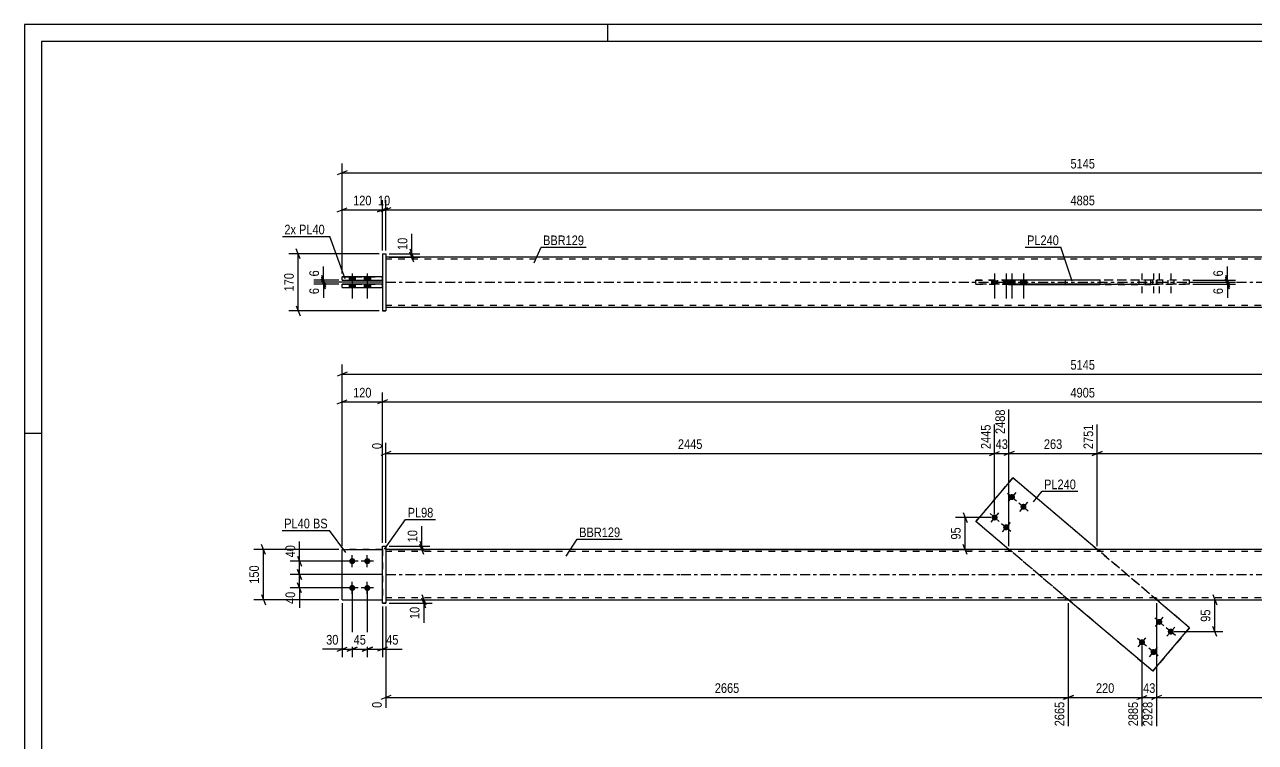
# Model space of a CAD drawing. Header units: millimetres. Extents: x 0 to 594, y 0 to 420.
# Drawn here: x 0 to 367.2, y 205.9 to 420 of the extents above; entities that cross this region are included whole.
import ezdxf

# ---------------------------------------------------------------- set-up
doc = ezdxf.new("R2010")
doc.units = ezdxf.units.MM
doc.linetypes.add('DXK_LINE_DOT2', pattern=[3.9198, 1.9599, -1.9599])
doc.linetypes.add('DXK_LINE_DOT3', pattern=[5.9187, 2.979, -0.9799, 0.9799, -0.9799])
doc.styles.add('Arial Narrow', font='ARIALN.TTF', dxfattribs={"height": 0.2})

# ---------------------------------------------------------------- blocks, each defined once
blk = doc.blocks.new('Unknown-580610699-1130')
at = {"color": 5, "linetype": 'Continuous'}
for p, q in [((594, 420), (0, 420)), ((0, 420), (0, 0)), ((174, 415), (174, 420)), ((589, 415), (5, 415)), ((5, 415), (5, 5)), ((5, 298), (0, 298))]:
    blk.add_line(p, q, dxfattribs=at)
blk = doc.blocks.new('Part-580610699-1679 - 1673')
at = {"color": 7, "linetype": 'DXK_LINE_DOT2'}
for p, q in [((94.76, 248.45), (94.76, 263.45)), ((94.76, 263.45), (106.76, 263.45)), ((106.76, 263.45), (94.76, 263.45)), ((106.76, 263.45), (106.76, 248.45)), ((94.76, 248.45), (94.76, 248.45)), ((94.76, 248.45), (106.76, 248.45)), ((94.76, 248.45), (106.76, 248.45)), ((106.76, 248.45), (106.76, 248.45))]:
    blk.add_line(p, q, dxfattribs=at)
blk = doc.blocks.new('Part-580610699-1700 - 1673')
at = {"color": 2, "linetype": 'Continuous'}
for p, q in [((195.76, 263.45), (107.76, 263.45)), ((435.59, 263.45), (195.86, 263.45)), ((107.76, 248.45), (195.76, 248.45)), ((195.86, 248.45), (435.59, 248.45))]:
    blk.add_line(p, q, dxfattribs=at)
at = {"color": 7, "linetype": 'DXK_LINE_DOT2'}
for p, q in [((107.76, 263.45), (107.76, 248.45)), ((195.76, 262.85), (107.76, 262.85)), ((435.59, 262.85), (195.86, 262.85)), ((293.62, 263.45), (293.62, 262.85)), ((320.83, 263.45), (320.83, 262.85)), ((195.76, 249.05), (107.76, 249.05)), ((435.59, 249.05), (195.86, 249.05)), ((310.62, 248.45), (310.62, 249.05)), ((337.83, 248.45), (337.83, 249.05))]:
    blk.add_line(p, q, dxfattribs=at)
at = {"color": 7, "linetype": 'DXK_LINE_DOT3'}
for p, q in [((107.76, 255.95), (195.76, 255.95)), ((195.86, 255.95), (435.59, 255.95))]:
    blk.add_line(p, q, dxfattribs=at)
blk = doc.blocks.new('Part-580610699-1684 - 1673')
at = {"color": 2, "linetype": 'Continuous'}
for p, q in [((94.76, 248.45), (94.76, 263.45)), ((94.76, 263.45), (106.76, 263.45)), ((94.76, 248.45), (94.76, 248.45)), ((94.76, 248.45), (106.76, 248.45))]:
    blk.add_line(p, q, dxfattribs=at)
at = {"color": 7, "linetype": 'DXK_LINE_DOT2'}
for p, q in [((106.76, 263.45), (94.76, 263.45)), ((106.76, 263.45), (106.76, 248.45)), ((94.76, 248.45), (94.76, 248.45)), ((94.76, 248.45), (106.76, 248.45)), ((106.76, 248.45), (106.76, 248.45))]:
    blk.add_line(p, q, dxfattribs=at)
blk = doc.blocks.new('Bolt-580610699-1706 - 1673')
at = {"linetype": 'Continuous'}
for points in [[(295.19, 279.76), (295.32, 279.62), (295.42, 279.46), (295.48, 279.28), (295.51, 279.1), (295.5, 278.91), (295.44, 278.73), (295.35, 278.56), (295.23, 278.42), (295.08, 278.31), (294.91, 278.22), (294.73, 278.18), (294.54, 278.17), (294.36, 278.21), (294.18, 278.28), (294.03, 278.38), (293.9, 278.52), (293.8, 278.68), (293.74, 278.86), (293.71, 279.04), (293.72, 279.23), (293.78, 279.41), (293.87, 279.58), (293.99, 279.72), (294.14, 279.84), (294.31, 279.92), (294.49, 279.96), (294.68, 279.97), (294.86, 279.93), (295.04, 279.86)], [(298.63, 276.85), (298.76, 276.71), (298.85, 276.55), (298.92, 276.38), (298.94, 276.19), (298.93, 276), (298.88, 275.82), (298.79, 275.66), (298.67, 275.51), (298.52, 275.4), (298.35, 275.32), (298.16, 275.27), (297.98, 275.27), (297.79, 275.3), (297.62, 275.37), (297.46, 275.48), (297.33, 275.61), (297.23, 275.77), (297.17, 275.95), (297.14, 276.14), (297.16, 276.32), (297.21, 276.5), (297.3, 276.67), (297.42, 276.81), (297.57, 276.93), (297.74, 277.01), (297.92, 277.05), (298.11, 277.06), (298.3, 277.03), (298.47, 276.96)], [(290.02, 273.65), (290.15, 273.52), (290.25, 273.36), (290.31, 273.18), (290.34, 272.99), (290.33, 272.81), (290.27, 272.62), (290.18, 272.46), (290.06, 272.32), (289.91, 272.2), (289.74, 272.12), (289.56, 272.07), (289.37, 272.07), (289.19, 272.1), (289.01, 272.17), (288.86, 272.28), (288.73, 272.41), (288.63, 272.57), (288.57, 272.75), (288.54, 272.94), (288.55, 273.13), (288.61, 273.31), (288.7, 273.47), (288.82, 273.62), (288.97, 273.73), (289.14, 273.81), (289.32, 273.86), (289.51, 273.86), (289.69, 273.83), (289.87, 273.76)], [(293.46, 270.74), (293.59, 270.61), (293.68, 270.45), (293.75, 270.27), (293.77, 270.09), (293.76, 269.9), (293.71, 269.72), (293.62, 269.55), (293.5, 269.41), (293.35, 269.29), (293.18, 269.21), (292.99, 269.17), (292.81, 269.16), (292.62, 269.19), (292.45, 269.26), (292.29, 269.37), (292.16, 269.51), (292.06, 269.67), (292, 269.84), (291.97, 270.03), (291.99, 270.22), (292.04, 270.4), (292.13, 270.56), (292.25, 270.71), (292.4, 270.82), (292.57, 270.9), (292.75, 270.95), (292.94, 270.96), (293.13, 270.92), (293.3, 270.85)]]:
    blk.add_hatch(color=1, dxfattribs=at).paths.add_polyline_path(points)
at = {"color": 1, "linetype": 'Continuous'}
for p, q in [((293.24, 280.23), (295.98, 277.91)), ((295.77, 280.44), (293.45, 277.7)), ((296.67, 277.33), (299.42, 275)), ((299.21, 277.54), (296.88, 274.79)), ((288.07, 274.13), (290.81, 271.8)), ((290.6, 274.34), (288.28, 271.59)), ((291.5, 271.22), (294.25, 268.89)), ((294.04, 271.43), (291.71, 268.68))]:
    blk.add_line(p, q, dxfattribs=at)
blk = doc.blocks.new('Bolt-580610699-1707 - 1673')
at = {"linetype": 'Continuous'}
for points in [[(337.99, 241.15), (337.86, 241.29), (337.77, 241.45), (337.7, 241.62), (337.68, 241.81), (337.69, 242), (337.74, 242.18), (337.83, 242.34), (337.95, 242.49), (338.1, 242.6), (338.27, 242.68), (338.45, 242.73), (338.64, 242.74), (338.83, 242.7), (339, 242.63), (339.16, 242.52), (339.29, 242.39), (339.39, 242.23), (339.45, 242.05), (339.48, 241.87), (339.46, 241.68), (339.41, 241.5), (339.32, 241.33), (339.2, 241.19), (339.05, 241.07), (338.88, 240.99), (338.7, 240.95), (338.51, 240.94), (338.32, 240.97), (338.15, 241.05)], [(341.43, 238.24), (341.3, 238.38), (341.2, 238.54), (341.14, 238.72), (341.11, 238.9), (341.12, 239.09), (341.18, 239.27), (341.27, 239.44), (341.39, 239.58), (341.54, 239.7), (341.71, 239.78), (341.89, 239.82), (342.08, 239.83), (342.26, 239.79), (342.44, 239.72), (342.59, 239.62), (342.72, 239.48), (342.82, 239.32), (342.88, 239.14), (342.91, 238.96), (342.9, 238.77), (342.84, 238.59), (342.75, 238.42), (342.63, 238.28), (342.48, 238.16), (342.31, 238.08), (342.13, 238.04), (341.94, 238.03), (341.76, 238.07), (341.58, 238.14)], [(332.82, 235.05), (332.69, 235.18), (332.6, 235.34), (332.53, 235.52), (332.51, 235.71), (332.52, 235.89), (332.57, 236.07), (332.66, 236.24), (332.78, 236.38), (332.93, 236.5), (333.1, 236.58), (333.28, 236.62), (333.47, 236.63), (333.66, 236.6), (333.83, 236.53), (333.99, 236.42), (334.12, 236.28), (334.22, 236.12), (334.28, 235.95), (334.31, 235.76), (334.29, 235.57), (334.24, 235.39), (334.15, 235.23), (334.03, 235.08), (333.88, 234.97), (333.71, 234.89), (333.53, 234.84), (333.34, 234.84), (333.15, 234.87), (332.98, 234.94)], [(336.26, 232.14), (336.13, 232.27), (336.03, 232.43), (335.97, 232.61), (335.94, 232.8), (335.95, 232.99), (336.01, 233.17), (336.1, 233.33), (336.22, 233.47), (336.37, 233.59), (336.54, 233.67), (336.72, 233.72), (336.91, 233.72), (337.09, 233.69), (337.27, 233.62), (337.42, 233.51), (337.55, 233.38), (337.65, 233.22), (337.71, 233.04), (337.74, 232.85), (337.73, 232.66), (337.67, 232.48), (337.58, 232.32), (337.46, 232.17), (337.31, 232.06), (337.14, 231.98), (336.96, 231.93), (336.77, 231.93), (336.59, 231.96), (336.41, 232.03)]]:
    blk.add_hatch(color=1, dxfattribs=at).paths.add_polyline_path(points)
at = {"color": 1, "linetype": 'Continuous'}
for p, q in [((339.95, 240.67), (337.2, 243)), ((337.41, 240.46), (339.74, 243.21)), ((343.38, 237.77), (340.64, 240.09)), ((340.85, 237.56), (343.17, 240.3)), ((334.78, 234.57), (332.03, 236.9)), ((332.24, 234.36), (334.57, 237.11)), ((338.21, 231.66), (335.47, 233.99)), ((335.68, 231.45), (338, 234.2))]:
    blk.add_line(p, q, dxfattribs=at)
blk = doc.blocks.new('Bolt-580610699-1709 - 1673')
at = {"linetype": 'Continuous'}
for points in [[(97.76, 259.05), (97.57, 259.07), (97.39, 259.13), (97.23, 259.22), (97.09, 259.35), (96.98, 259.5), (96.9, 259.67), (96.87, 259.85), (96.87, 260.04), (96.9, 260.23), (96.98, 260.4), (97.09, 260.55), (97.23, 260.68), (97.39, 260.77), (97.57, 260.83), (97.76, 260.85), (97.95, 260.83), (98.13, 260.77), (98.29, 260.68), (98.43, 260.55), (98.54, 260.4), (98.62, 260.23), (98.66, 260.04), (98.66, 259.85), (98.62, 259.67), (98.54, 259.5), (98.43, 259.35), (98.29, 259.22), (98.13, 259.13), (97.95, 259.07)], [(102.26, 259.05), (102.07, 259.07), (101.89, 259.13), (101.73, 259.22), (101.59, 259.35), (101.48, 259.5), (101.4, 259.67), (101.37, 259.85), (101.37, 260.04), (101.4, 260.23), (101.48, 260.4), (101.59, 260.55), (101.73, 260.68), (101.89, 260.77), (102.07, 260.83), (102.26, 260.85), (102.45, 260.83), (102.63, 260.77), (102.79, 260.68), (102.93, 260.55), (103.04, 260.4), (103.12, 260.23), (103.16, 260.04), (103.16, 259.85), (103.12, 259.67), (103.04, 259.5), (102.93, 259.35), (102.79, 259.22), (102.63, 259.13), (102.45, 259.07)], [(97.76, 251.05), (97.57, 251.07), (97.39, 251.13), (97.23, 251.22), (97.09, 251.35), (96.98, 251.5), (96.9, 251.67), (96.87, 251.85), (96.87, 252.04), (96.9, 252.23), (96.98, 252.4), (97.09, 252.55), (97.23, 252.68), (97.39, 252.77), (97.57, 252.83), (97.76, 252.85), (97.95, 252.83), (98.13, 252.77), (98.29, 252.68), (98.43, 252.55), (98.54, 252.4), (98.62, 252.23), (98.66, 252.04), (98.66, 251.85), (98.62, 251.67), (98.54, 251.5), (98.43, 251.35), (98.29, 251.22), (98.13, 251.13), (97.95, 251.07)], [(102.26, 251.05), (102.07, 251.07), (101.89, 251.13), (101.73, 251.22), (101.59, 251.35), (101.48, 251.5), (101.4, 251.67), (101.37, 251.85), (101.37, 252.04), (101.4, 252.23), (101.48, 252.4), (101.59, 252.55), (101.73, 252.68), (101.89, 252.77), (102.07, 252.83), (102.26, 252.85), (102.45, 252.83), (102.63, 252.77), (102.79, 252.68), (102.93, 252.55), (103.04, 252.4), (103.12, 252.23), (103.16, 252.04), (103.16, 251.85), (103.12, 251.67), (103.04, 251.5), (102.93, 251.35), (102.79, 251.22), (102.63, 251.13), (102.45, 251.07)]]:
    blk.add_hatch(color=1, dxfattribs=at).paths.add_polyline_path(points)
at = {"color": 1, "linetype": 'Continuous'}
for p, q in [((97.76, 258.15), (97.76, 261.75)), ((102.26, 258.15), (102.26, 261.75)), ((99.56, 259.95), (95.96, 259.95)), ((104.06, 259.95), (100.46, 259.95)), ((97.76, 250.15), (97.76, 253.75)), ((102.26, 250.15), (102.26, 253.75)), ((99.56, 251.95), (95.96, 251.95)), ((104.06, 251.95), (100.46, 251.95))]:
    blk.add_line(p, q, dxfattribs=at)
blk = doc.blocks.new('Part-580610699-1715 - 1673')
at = {"color": 2, "linetype": 'Continuous'}
for p, q in [((294.85, 284.77), (283.86, 271.79)), ((294.85, 284.77), (294.85, 284.77)), ((320.02, 263.45), (294.85, 284.77)), ((293.72, 263.45), (283.86, 271.79)), ((283.86, 271.79), (283.86, 271.79)), ((336.6, 227.13), (311.43, 248.45)), ((347.59, 240.1), (337.73, 248.45)), ((336.6, 227.13), (347.59, 240.1)), ((347.59, 240.1), (347.59, 240.1)), ((336.6, 227.13), (336.6, 227.13))]:
    blk.add_line(p, q, dxfattribs=at)
at = {"color": 7, "linetype": 'DXK_LINE_DOT2'}
for p, q in [((283.86, 271.79), (294.85, 284.77)), ((347.59, 240.1), (294.85, 284.77)), ((336.6, 227.13), (283.86, 271.79)), ((311.43, 248.45), (293.72, 263.45)), ((337.73, 248.45), (320.02, 263.45)), ((347.59, 240.1), (336.6, 227.13))]:
    blk.add_line(p, q, dxfattribs=at)
blk = doc.blocks.new('Part-580610699-1720 - 1673')
at = {"color": 2, "linetype": 'Continuous'}
for p, q in [((106.76, 264.45), (107.76, 264.45)), ((106.76, 247.45), (106.76, 264.45)), ((107.76, 264.45), (107.76, 264.45)), ((107.76, 264.45), (107.76, 247.45)), ((106.76, 247.45), (107.76, 247.45))]:
    blk.add_line(p, q, dxfattribs=at)
at = {"color": 7, "linetype": 'DXK_LINE_DOT2'}
for p, q in [((106.76, 264.45), (107.76, 264.45)), ((107.76, 247.45), (106.76, 247.45)), ((106.76, 247.45), (106.76, 247.45)), ((107.76, 247.45), (107.76, 247.45))]:
    blk.add_line(p, q, dxfattribs=at)
blk = doc.blocks.new('Part-580610699-1418 - 1367')
at = {"color": 2, "linetype": 'Continuous'}
for p, q in [((94.76, 341.55), (94.76, 342.55)), ((106.76, 342.55), (94.76, 342.55)), ((94.76, 341.55), (94.76, 341.55)), ((94.76, 341.55), (106.76, 341.55))]:
    blk.add_line(p, q, dxfattribs=at)
at = {"color": 7, "linetype": 'DXK_LINE_DOT2'}
for p, q in [((94.76, 342.55), (106.76, 342.55)), ((94.76, 341.55), (106.76, 341.55)), ((106.76, 341.55), (106.76, 342.55))]:
    blk.add_line(p, q, dxfattribs=at)
blk = doc.blocks.new('Bolt-580610699-1370 - 1367')
at = {"linetype": 'Continuous'}
for points in [[(96.86, 343.75), (98.66, 343.75), (98.66, 344.75), (96.86, 344.75)], [(96.86, 343.75), (98.66, 343.75), (98.66, 344.75), (96.86, 344.75)], [(96.86, 341.55), (98.66, 341.55), (98.66, 342.55), (96.86, 342.55)], [(96.86, 341.55), (98.66, 341.55), (98.66, 342.55), (96.86, 342.55)], [(101.36, 343.75), (103.16, 343.75), (103.16, 344.75), (101.36, 344.75)], [(101.36, 343.75), (103.16, 343.75), (103.16, 344.75), (101.36, 344.75)], [(101.36, 341.55), (103.16, 341.55), (103.16, 342.55), (101.36, 342.55)], [(101.36, 341.55), (103.16, 341.55), (103.16, 342.55), (101.36, 342.55)]]:
    blk.add_hatch(color=1, dxfattribs=at).paths.add_polyline_path(points)
at = {"color": 1, "linetype": 'Continuous'}
for p, q in [((97.76, 345.75), (97.76, 338.25)), ((97.76, 345.75), (97.76, 338.25)), ((102.26, 345.75), (102.26, 338.25)), ((102.26, 345.75), (102.26, 338.25)), ((96.86, 344.75), (96.86, 343.75)), ((96.86, 344.75), (96.86, 343.75)), ((96.86, 342.55), (96.86, 341.55)), ((96.86, 342.55), (96.86, 341.55)), ((98.66, 344.75), (98.66, 343.75)), ((98.66, 344.75), (98.66, 343.75)), ((98.66, 342.55), (98.66, 341.55)), ((98.66, 342.55), (98.66, 341.55)), ((101.36, 344.75), (101.36, 343.75)), ((101.36, 344.75), (101.36, 343.75)), ((101.36, 342.55), (101.36, 341.55)), ((101.36, 342.55), (101.36, 341.55)), ((103.16, 344.75), (103.16, 343.75)), ((103.16, 344.75), (103.16, 343.75)), ((103.16, 342.55), (103.16, 341.55)), ((103.16, 342.55), (103.16, 341.55))]:
    blk.add_line(p, q, dxfattribs=at)
blk = doc.blocks.new('Bolt-580610699-1435 - 1367')
at = {"color": 1, "linetype": 'DXK_LINE_DOT2'}
for p, q in [((333.41, 345.75), (333.41, 338.25)), ((336.84, 345.75), (336.84, 338.25)), ((338.58, 345.75), (338.58, 338.25)), ((342.01, 345.75), (342.01, 338.25)), ((332.51, 343.75), (332.51, 342.55)), ((334.31, 343.75), (334.31, 342.55)), ((335.94, 343.75), (335.94, 342.55)), ((337.68, 343.75), (337.68, 342.55)), ((337.74, 343.75), (337.74, 342.55)), ((339.48, 343.75), (339.48, 342.55)), ((341.11, 343.75), (341.11, 342.55)), ((342.91, 343.75), (342.91, 342.55))]:
    blk.add_line(p, q, dxfattribs=at)
blk = doc.blocks.new('Part-580610699-1456 - 1367')
at = {"color": 2, "linetype": 'Continuous'}
for p, q in [((195.76, 350.65), (107.76, 350.65)), ((435.59, 350.65), (195.86, 350.65)), ((293.62, 343.76), (293.62, 343.85)), ((293.62, 343.85), (293.62, 343.85)), ((293.62, 343.85), (320.83, 343.85)), ((293.62, 342.56), (293.62, 342.45)), ((293.62, 342.45), (320.83, 342.45)), ((310.62, 343.85), (310.62, 343.75)), ((310.62, 342.45), (310.62, 342.55)), ((320.83, 343.85), (320.83, 342.45)), ((195.76, 335.65), (107.76, 335.65)), ((435.59, 335.65), (195.86, 335.65))]:
    blk.add_line(p, q, dxfattribs=at)
at = {"color": 7, "linetype": 'DXK_LINE_DOT2'}
for p, q in [((107.76, 350.65), (107.76, 335.65)), ((195.76, 350.05), (107.76, 350.05)), ((435.59, 350.05), (195.86, 350.05)), ((293.62, 342.56), (293.62, 343.85)), ((293.62, 343.85), (320.83, 343.85)), ((293.62, 342.45), (320.83, 342.45)), ((310.62, 343.85), (337.83, 343.85)), ((310.62, 343.85), (310.62, 343.85)), ((310.62, 343.85), (337.83, 343.85)), ((310.62, 343.75), (310.62, 343.85)), ((310.62, 342.55), (310.62, 343.75)), ((310.62, 342.45), (310.62, 342.45)), ((310.62, 342.45), (310.62, 342.45)), ((337.83, 342.45), (310.62, 342.45)), ((310.62, 342.45), (337.83, 342.45)), ((337.83, 343.85), (337.83, 342.45)), ((195.76, 336.25), (107.76, 336.25)), ((435.59, 336.25), (195.86, 336.25))]:
    blk.add_line(p, q, dxfattribs=at)
at = {"color": 7, "linetype": 'DXK_LINE_DOT3'}
for p, q in [((107.76, 343.15), (195.76, 343.15)), ((195.86, 343.15), (435.59, 343.15))]:
    blk.add_line(p, q, dxfattribs=at)
blk = doc.blocks.new('Part-580610699-1413 - 1367')
at = {"color": 2, "linetype": 'Continuous'}
for p, q in [((94.76, 343.75), (94.76, 344.75)), ((106.76, 344.75), (94.76, 344.75)), ((94.76, 343.75), (94.76, 343.75)), ((94.76, 343.75), (106.76, 343.75))]:
    blk.add_line(p, q, dxfattribs=at)
at = {"color": 7, "linetype": 'DXK_LINE_DOT2'}
for p, q in [((94.76, 344.75), (106.76, 344.75)), ((94.76, 343.75), (106.76, 343.75)), ((106.76, 343.75), (106.76, 344.75))]:
    blk.add_line(p, q, dxfattribs=at)
blk = doc.blocks.new('Part-580610699-1397 - 1367')
at = {"color": 7, "linetype": 'DXK_LINE_DOT2'}
for p, q in [((283.86, 343.75), (294.85, 343.76)), ((336.6, 343.75), (283.86, 343.75)), ((294.85, 342.56), (283.86, 342.55)), ((283.86, 342.55), (336.6, 342.55)), ((347.59, 343.75), (320.83, 343.75)), ((347.59, 342.55), (320.83, 342.55)), ((336.6, 342.55), (336.6, 343.75)), ((347.59, 343.75), (336.6, 343.75)), ((336.6, 342.55), (347.59, 342.55)), ((347.59, 342.55), (347.59, 343.75))]:
    blk.add_line(p, q, dxfattribs=at)
at = {"color": 2, "linetype": 'Continuous'}
for p, q in [((283.86, 342.55), (283.86, 343.75)), ((294.85, 342.56), (294.85, 343.76)), ((320.83, 343.75), (294.85, 343.76)), ((320.83, 342.55), (294.85, 342.56))]:
    blk.add_line(p, q, dxfattribs=at)
blk = doc.blocks.new('Part-580610699-1398 - 1367')
at = {"color": 2, "linetype": 'Continuous'}
for p, q in [((106.76, 351.65), (107.76, 351.65)), ((106.76, 351.65), (106.76, 334.65)), ((107.76, 351.65), (107.76, 351.65)), ((107.76, 351.65), (107.76, 334.65)), ((107.76, 334.65), (106.76, 334.65)), ((106.76, 334.65), (106.76, 334.65))]:
    blk.add_line(p, q, dxfattribs=at)
at = {"color": 7, "linetype": 'DXK_LINE_DOT2'}
for p, q in [((106.76, 351.65), (107.76, 351.65)), ((106.76, 334.65), (107.76, 334.65)), ((106.76, 334.65), (106.76, 334.65))]:
    blk.add_line(p, q, dxfattribs=at)
blk = doc.blocks.new('Bolt-580610699-1436 - 1367')
at = {"linetype": 'Continuous'}
for points in [[(290.34, 343.75), (288.54, 343.75), (288.54, 342.55), (290.34, 342.55)], [(293.77, 343.75), (291.97, 343.75), (291.97, 342.55), (293.77, 342.55)], [(295.51, 343.75), (293.71, 343.75), (293.71, 342.55), (295.51, 342.55)], [(298.94, 343.75), (297.14, 343.75), (297.14, 342.55), (298.94, 342.55)]]:
    blk.add_hatch(color=1, dxfattribs=at).paths.add_polyline_path(points)
at = {"color": 1, "linetype": 'Continuous'}
for p, q in [((289.44, 345.75), (289.44, 338.25)), ((292.87, 345.75), (292.87, 338.25)), ((294.61, 345.75), (294.61, 338.25)), ((298.04, 345.75), (298.04, 338.25)), ((288.54, 343.75), (288.54, 342.55)), ((290.34, 343.75), (290.34, 342.55)), ((291.97, 343.75), (291.97, 342.55)), ((293.71, 343.75), (293.71, 342.55)), ((293.77, 343.75), (293.77, 342.55)), ((295.51, 343.75), (295.51, 342.55)), ((297.14, 343.75), (297.14, 342.55)), ((298.94, 343.75), (298.94, 342.55))]:
    blk.add_line(p, q, dxfattribs=at)
blk = doc.blocks.new('StraightDimension-580610699-1850 - 1673')
at = {"color": 7, "linetype": 'Continuous'}
for p, q in [((337.73, 247.45), (337.73, 210.69)), ((333.41, 234.73), (333.41, 210.69)), ((331.91, 218.7), (334.91, 219.9)), ((333.41, 219.3), (337.73, 219.3)), ((339.23, 219.9), (336.23, 218.7))]:
    blk.add_line(p, q, dxfattribs=at)
at = {"color": 0}
blk.add_wipeout([(338, 220.05), (338, 224.25), (333.14, 224.25), (333.14, 220.05)], dxfattribs=at)
at = {"color": 3, "style": 'Arial Narrow'}
blk.add_text('43', height=2.863, dxfattribs=at).set_placement((333.74, 220.65))
at = {"color": 0, "linetype": 'Continuous'}
blk.add_wipeout([(337.13, 218.6), (332.93, 218.6), (332.93, 210.08), (337.13, 210.08)], dxfattribs=at)
at = {"color": 3, "linetype": 'Continuous', "style": 'Arial Narrow'}
blk.add_text('2928', height=2.863, rotation=90.0002, dxfattribs=at).set_placement((336.53, 210.69))
blk = doc.blocks.new('StraightDimension-580610699-1792 - 1673')
at = {"color": 7, "linetype": 'Continuous'}
for p, q in [((293.72, 264.45), (293.72, 305.2)), ((289.44, 273.97), (289.44, 300.7)), ((287.94, 291.48), (290.94, 292.68)), ((289.44, 292.08), (293.72, 292.08)), ((295.22, 292.68), (292.22, 291.48))]:
    blk.add_line(p, q, dxfattribs=at)
at = {"color": 0}
blk.add_wipeout([(294.01, 292.83), (294.01, 297.03), (289.15, 297.03), (289.15, 292.83)], dxfattribs=at)
at = {"color": 0, "linetype": 'Continuous'}
blk.add_wipeout([(293.12, 305.8), (288.92, 305.8), (288.92, 297.28), (293.12, 297.28)], dxfattribs=at)
at = {"color": 3, "linetype": 'Continuous', "style": 'Arial Narrow'}
blk.add_text('2488', height=2.863, rotation=90.0002, dxfattribs=at).set_placement((292.52, 297.88))
at = {"color": 3, "style": 'Arial Narrow'}
blk.add_text('43', height=2.863, dxfattribs=at).set_placement((289.75, 293.43))
blk = doc.blocks.new('StraightDimension-580610699-1891 - 1673')
at = {"color": 7, "linetype": 'Continuous'}
for p, q in [((118.56, 249.95), (119.76, 246.95)), ((108.76, 248.45), (121.56, 248.45)), ((108.76, 247.45), (121.56, 247.45)), ((119.76, 245.95), (118.56, 248.95)), ((119.16, 247.45), (119.16, 248.45))]:
    blk.add_line(p, q, dxfattribs=at)
at = {"color": 0}
blk.add_wipeout([(118.41, 246.92), (114.21, 246.92), (114.21, 242.07), (118.41, 242.07)], dxfattribs=at)
at = {"color": 7, "linetype": 'Continuous'}
blk.add_line((119.16, 247.45), (119.16, 241.54), dxfattribs=at)
blk.add_line((119.16, 247.45), (119.16, 241.54), dxfattribs=at)
at = {"color": 3, "style": 'Arial Narrow'}
blk.add_text('10', height=2.863, rotation=90.0002, dxfattribs=at).set_placement((117.81, 242.67))
blk = doc.blocks.new('StraightDimension-580610699-1827 - 1673')
at = {"color": 7, "linetype": 'Continuous'}
for p, q in [((97.76, 250.95), (97.76, 231.32)), ((94.76, 247.45), (94.76, 231.32)), ((93.26, 233.12), (96.26, 234.32)), ((94.76, 233.72), (97.76, 233.72)), ((99.26, 234.32), (96.26, 233.12))]:
    blk.add_line(p, q, dxfattribs=at)
at = {"color": 0}
blk.add_wipeout([(94.24, 234.47), (94.24, 238.67), (89.38, 238.67), (89.38, 234.47)], dxfattribs=at)
at = {"color": 7, "linetype": 'Continuous'}
blk.add_line((94.76, 233.72), (88.85, 233.72), dxfattribs=at)
blk.add_line((94.76, 233.72), (88.85, 233.72), dxfattribs=at)
at = {"color": 3, "style": 'Arial Narrow'}
blk.add_text('30', height=2.863, dxfattribs=at).set_placement((89.98, 235.07))
blk = doc.blocks.new('StraightDimension-580610699-1806 - 1673')
at = {"color": 7, "linetype": 'Continuous'}
for p, q in [((289.44, 273.97), (289.44, 300.7)), ((107.76, 265.45), (107.76, 295.21)), ((109.26, 292.68), (106.26, 291.48)), ((107.76, 292.08), (289.44, 292.08)), ((287.94, 291.48), (290.94, 292.68))]:
    blk.add_line(p, q, dxfattribs=at)
at = {"color": 0, "linetype": 'Continuous'}
for points in [[(288.84, 301.3), (284.64, 301.3), (284.64, 292.78), (288.84, 292.78)], [(107.16, 295.81), (102.96, 295.81), (102.96, 292.78), (107.16, 292.78)]]:
    blk.add_wipeout(points, dxfattribs=at)
at = {"color": 0}
blk.add_wipeout([(202.86, 292.83), (202.86, 297.03), (194.34, 297.03), (194.34, 292.83)], dxfattribs=at)
at = {"color": 3, "linetype": 'Continuous', "style": 'Arial Narrow'}
for s, height, p in [('2445', 2.863, (288.24, 293.38)), ('0', 2.86, (106.56, 293.38))]:
    blk.add_text(s, height=height, rotation=90.0002, dxfattribs=at).set_placement(p)
at = {"color": 3, "style": 'Arial Narrow'}
blk.add_text('2445', height=2.863, dxfattribs=at).set_placement((194.94, 293.43))
blk = doc.blocks.new('StraightDimension-580610699-1760 - 1673')
at = {"color": 7, "linetype": 'Continuous'}
for p, q in [((320.02, 264.45), (320.02, 300.7)), ((523.69, 265.45), (523.69, 300.7)), ((321.52, 292.68), (318.52, 291.48)), ((320.02, 292.08), (523.69, 292.08)), ((522.19, 291.48), (525.19, 292.68))]:
    blk.add_line(p, q, dxfattribs=at)
at = {"color": 0, "linetype": 'Continuous'}
blk.add_wipeout([(523.09, 301.3), (518.89, 301.3), (518.89, 292.78), (523.09, 292.78)], dxfattribs=at)
at = {"color": 0}
blk.add_wipeout([(426.11, 292.83), (426.11, 297.03), (417.6, 297.03), (417.6, 292.83)], dxfattribs=at)
at = {"color": 3, "linetype": 'Continuous', "style": 'Arial Narrow'}
blk.add_text('4885', height=2.863, rotation=90.0002, dxfattribs=at).set_placement((522.49, 293.38))
at = {"color": 3, "style": 'Arial Narrow'}
blk.add_text('2134', height=2.863, dxfattribs=at).set_placement((418.2, 293.43))
blk = doc.blocks.new('StraightDimension-580610699-2057 - 1673')
at = {"color": 7, "linetype": 'Continuous'}
for p, q in [((94.76, 264.45), (94.76, 310.28)), ((106.76, 265.45), (106.76, 310.28)), ((93.26, 306.83), (96.26, 308.03)), ((94.76, 307.43), (106.76, 307.43)), ((108.26, 308.03), (105.26, 306.83))]:
    blk.add_line(p, q, dxfattribs=at)
at = {"color": 0}
blk.add_wipeout([(104.1, 308.18), (104.1, 312.38), (97.42, 312.38), (97.42, 308.18)], dxfattribs=at)
at = {"color": 3, "style": 'Arial Narrow'}
blk.add_text('120', height=2.863, dxfattribs=at).set_placement((98.02, 308.78))
blk = doc.blocks.new('StraightDimension-580610699-1900 - 1673')
at = {"color": 7, "linetype": 'Continuous'}
for p, q in [((108.76, 264.45), (120.91, 264.45)), ((117.91, 265.95), (119.11, 262.95)), ((119.11, 261.95), (117.91, 264.95)), ((118.51, 263.45), (118.51, 264.45)), ((108.76, 263.45), (120.91, 263.45))]:
    blk.add_line(p, q, dxfattribs=at)
at = {"color": 0}
blk.add_wipeout([(117.76, 269.83), (113.56, 269.83), (113.56, 264.97), (117.76, 264.97)], dxfattribs=at)
at = {"color": 7, "linetype": 'Continuous'}
blk.add_line((118.51, 264.45), (118.51, 270.35), dxfattribs=at)
blk.add_line((118.51, 264.45), (118.51, 270.35), dxfattribs=at)
at = {"color": 3, "style": 'Arial Narrow'}
blk.add_text('10', height=2.863, rotation=90.0002, dxfattribs=at).set_placement((117.16, 265.57))
blk = doc.blocks.new('StraightDimension-580610699-1909 - 1673')
at = {"color": 7, "linetype": 'Continuous'}
for p, q in [((81.46, 261.45), (82.66, 258.45)), ((96.76, 259.95), (79.21, 259.95)), ((82.66, 254.45), (81.46, 257.45)), ((82.06, 255.95), (82.06, 259.95)), ((106.76, 255.95), (79.21, 255.95))]:
    blk.add_line(p, q, dxfattribs=at)
at = {"color": 0}
blk.add_wipeout([(81.31, 265.33), (77.11, 265.33), (77.11, 260.47), (81.31, 260.47)], dxfattribs=at)
at = {"color": 7, "linetype": 'Continuous'}
blk.add_line((82.06, 259.95), (82.06, 265.85), dxfattribs=at)
blk.add_line((82.06, 259.95), (82.06, 265.85), dxfattribs=at)
at = {"color": 3, "style": 'Arial Narrow'}
blk.add_text('40', height=2.863, rotation=90.0002, dxfattribs=at).set_placement((80.71, 261.07))
blk = doc.blocks.new('StraightDimension-580610699-1813 - 1673')
at = {"color": 7, "linetype": 'Continuous'}
for p, q in [((102.26, 250.95), (102.26, 231.32)), ((106.76, 246.45), (106.76, 231.32)), ((100.76, 233.12), (103.76, 234.32)), ((102.26, 233.72), (106.76, 233.72)), ((108.26, 234.32), (105.26, 233.12))]:
    blk.add_line(p, q, dxfattribs=at)
at = {"color": 0}
blk.add_wipeout([(112.14, 234.47), (112.14, 238.67), (107.29, 238.67), (107.29, 234.47)], dxfattribs=at)
at = {"color": 7, "linetype": 'Continuous'}
blk.add_line((106.76, 233.72), (112.67, 233.72), dxfattribs=at)
blk.add_line((106.76, 233.72), (112.67, 233.72), dxfattribs=at)
at = {"color": 3, "style": 'Arial Narrow'}
blk.add_text('45', height=2.863, dxfattribs=at).set_placement((107.89, 235.07))
blk = doc.blocks.new('StraightDimension-580610699-1735 - 1673')
at = {"color": 7, "linetype": 'Continuous'}
for p, q in [((288.44, 272.97), (277.78, 272.97)), ((280.03, 274.47), (281.23, 271.47)), ((280.63, 263.45), (280.63, 272.97)), ((281.23, 261.95), (280.03, 264.95)), ((199.1, 263.45), (283.03, 263.45))]:
    blk.add_line(p, q, dxfattribs=at)
at = {"color": 0}
blk.add_wipeout([(279.88, 270.63), (275.68, 270.63), (275.68, 265.78), (279.88, 265.78)], dxfattribs=at)
at = {"color": 3, "style": 'Arial Narrow'}
blk.add_text('95', height=2.863, rotation=90.0002, dxfattribs=at).set_placement((279.28, 266.38))
blk = doc.blocks.new('StraightDimension-580610699-1746 - 1673')
at = {"color": 7, "linetype": 'Continuous'}
for p, q in [((96.26, 316.32), (93.26, 315.12)), ((94.76, 264.45), (94.76, 318.57)), ((94.76, 315.72), (536.69, 315.72))]:
    blk.add_line(p, q, dxfattribs=at)
at = {"color": 0}
blk.add_wipeout([(319.98, 316.47), (319.98, 320.67), (311.47, 320.67), (311.47, 316.47)], dxfattribs=at)
at = {"color": 3, "style": 'Arial Narrow'}
blk.add_text('5145', height=2.863, dxfattribs=at).set_placement((312.07, 317.07))
blk = doc.blocks.new('StraightDimension-580610699-2050 - 1673')
at = {"color": 7, "linetype": 'Continuous'}
for p, q in [((106.76, 265.45), (106.76, 310.28)), ((108.26, 308.03), (105.26, 306.83)), ((106.76, 307.43), (524.69, 307.43))]:
    blk.add_line(p, q, dxfattribs=at)
at = {"color": 0}
blk.add_wipeout([(319.98, 308.18), (319.98, 312.38), (311.47, 312.38), (311.47, 308.18)], dxfattribs=at)
at = {"color": 3, "style": 'Arial Narrow'}
blk.add_text('4905', height=2.863, dxfattribs=at).set_placement((312.07, 308.78))
blk = doc.blocks.new('StraightDimension-580610699-1772 - 1673')
at = {"color": 7, "linetype": 'Continuous'}
for p, q in [((293.72, 264.45), (293.72, 305.2)), ((320.02, 264.45), (320.02, 300.7)), ((295.22, 292.68), (292.22, 291.48)), ((293.72, 292.08), (320.02, 292.08)), ((318.52, 291.48), (321.52, 292.68))]:
    blk.add_line(p, q, dxfattribs=at)
at = {"color": 0, "linetype": 'Continuous'}
blk.add_wipeout([(319.42, 301.3), (315.22, 301.3), (315.22, 292.78), (319.42, 292.78)], dxfattribs=at)
at = {"color": 0}
blk.add_wipeout([(310.21, 292.83), (310.21, 297.03), (303.53, 297.03), (303.53, 292.83)], dxfattribs=at)
at = {"color": 3, "linetype": 'Continuous', "style": 'Arial Narrow'}
blk.add_text('2751', height=2.863, rotation=90.0002, dxfattribs=at).set_placement((318.82, 293.38))
at = {"color": 3, "style": 'Arial Narrow'}
blk.add_text('263', height=2.863, dxfattribs=at).set_placement((304.13, 293.43))
blk = doc.blocks.new('StraightDimension-580610699-1820 - 1673')
at = {"color": 7, "linetype": 'Continuous'}
for p, q in [((97.76, 250.95), (97.76, 231.32)), ((102.26, 250.95), (102.26, 231.32)), ((96.26, 233.12), (99.26, 234.32)), ((97.76, 233.72), (102.26, 233.72)), ((103.76, 234.32), (100.76, 233.12))]:
    blk.add_line(p, q, dxfattribs=at)
at = {"color": 0}
blk.add_wipeout([(102.44, 234.47), (102.44, 238.67), (97.58, 238.67), (97.58, 234.47)], dxfattribs=at)
at = {"color": 3, "style": 'Arial Narrow'}
blk.add_text('45', height=2.863, dxfattribs=at).set_placement((98.18, 235.07))
blk = doc.blocks.new('StraightDimension-580610699-1838 - 1673')
at = {"color": 7, "linetype": 'Continuous'}
for p, q in [((337.73, 247.45), (337.73, 210.69)), ((523.69, 246.45), (523.69, 210.69)), ((339.23, 219.9), (336.23, 218.7)), ((337.73, 219.3), (523.69, 219.3)), ((522.19, 218.7), (525.19, 219.9))]:
    blk.add_line(p, q, dxfattribs=at)
at = {"color": 0}
blk.add_wipeout([(434.97, 220.05), (434.97, 224.25), (426.46, 224.25), (426.46, 220.05)], dxfattribs=at)
at = {"color": 0, "linetype": 'Continuous'}
blk.add_wipeout([(523.09, 218.6), (518.89, 218.6), (518.89, 210.08), (523.09, 210.08)], dxfattribs=at)
at = {"color": 3, "style": 'Arial Narrow'}
blk.add_text('1957', height=2.863, dxfattribs=at).set_placement((427.06, 220.65))
at = {"color": 3, "linetype": 'Continuous', "style": 'Arial Narrow'}
blk.add_text('4885', height=2.863, rotation=90.0002, dxfattribs=at).set_placement((522.49, 210.69))
blk = doc.blocks.new('StraightDimension-580610699-1864 - 1673')
at = {"color": 7, "linetype": 'Continuous'}
for p, q in [((311.43, 247.45), (311.43, 210.69)), ((333.41, 234.73), (333.41, 210.69)), ((312.93, 219.9), (309.93, 218.7)), ((311.43, 219.3), (333.41, 219.3)), ((331.91, 218.7), (334.91, 219.9))]:
    blk.add_line(p, q, dxfattribs=at)
at = {"color": 0}
blk.add_wipeout([(325.76, 220.05), (325.76, 224.25), (319.07, 224.25), (319.07, 220.05)], dxfattribs=at)
at = {"color": 0, "linetype": 'Continuous'}
blk.add_wipeout([(332.81, 218.6), (328.61, 218.6), (328.61, 210.08), (332.81, 210.08)], dxfattribs=at)
at = {"color": 3, "style": 'Arial Narrow'}
blk.add_text('220', height=2.863, dxfattribs=at).set_placement((319.67, 220.65))
at = {"color": 3, "linetype": 'Continuous', "style": 'Arial Narrow'}
blk.add_text('2885', height=2.863, rotation=90.0002, dxfattribs=at).set_placement((332.21, 210.69))
blk = doc.blocks.new('StraightDimension-580610699-1878 - 1673')
at = {"color": 7, "linetype": 'Continuous'}
for p, q in [((107.76, 246.45), (107.76, 216.17)), ((311.43, 247.45), (311.43, 210.69)), ((109.26, 219.9), (106.26, 218.7)), ((107.76, 219.3), (311.43, 219.3)), ((309.93, 218.7), (312.93, 219.9))]:
    blk.add_line(p, q, dxfattribs=at)
at = {"color": 0}
blk.add_wipeout([(213.85, 220.05), (213.85, 224.25), (205.34, 224.25), (205.34, 220.05)], dxfattribs=at)
at = {"color": 0, "linetype": 'Continuous'}
for points in [[(107.16, 218.6), (102.96, 218.6), (102.96, 215.57), (107.16, 215.57)], [(310.83, 218.6), (306.63, 218.6), (306.63, 210.08), (310.83, 210.08)]]:
    blk.add_wipeout(points, dxfattribs=at)
at = {"color": 3, "style": 'Arial Narrow'}
blk.add_text('2665', height=2.863, dxfattribs=at).set_placement((205.94, 220.65))
at = {"color": 3, "linetype": 'Continuous', "style": 'Arial Narrow'}
for s, height, p in [('0', 2.86, (106.56, 216.17)), ('2665', 2.863, (310.23, 210.69))]:
    blk.add_text(s, height=height, rotation=90.0002, dxfattribs=at).set_placement(p)
blk = doc.blocks.new('StraightDimension-580610699-1922 - 1673')
at = {"color": 7, "linetype": 'Continuous'}
for p, q in [((81.46, 257.45), (82.66, 254.45)), ((106.76, 255.95), (79.21, 255.95)), ((82.66, 250.45), (81.46, 253.45)), ((82.06, 251.95), (82.06, 255.95)), ((96.76, 251.95), (79.21, 251.95))]:
    blk.add_line(p, q, dxfattribs=at)
at = {"color": 0}
blk.add_wipeout([(81.31, 251.42), (77.11, 251.42), (77.11, 246.57), (81.31, 246.57)], dxfattribs=at)
at = {"color": 7, "linetype": 'Continuous'}
blk.add_line((82.06, 251.95), (82.06, 246.04), dxfattribs=at)
blk.add_line((82.06, 251.95), (82.06, 246.04), dxfattribs=at)
at = {"color": 3, "style": 'Arial Narrow'}
blk.add_text('40', height=2.863, rotation=90.0002, dxfattribs=at).set_placement((80.71, 247.17))
blk = doc.blocks.new('StraightDimension-580610699-1979 - 1673')
at = {"color": 7, "linetype": 'Continuous'}
for p, q in [((71.86, 261.95), (70.66, 264.95)), ((93.76, 263.45), (68.41, 263.45)), ((71.26, 248.45), (71.26, 263.45)), ((70.66, 249.95), (71.86, 246.95)), ((93.76, 248.45), (68.41, 248.45))]:
    blk.add_line(p, q, dxfattribs=at)
at = {"color": 0}
blk.add_wipeout([(70.51, 259.29), (66.31, 259.29), (66.31, 252.61), (70.51, 252.61)], dxfattribs=at)
at = {"color": 3, "style": 'Arial Narrow'}
blk.add_text('150', height=2.863, rotation=90.0002, dxfattribs=at).set_placement((69.91, 253.21))
blk = doc.blocks.new('StraightDimension-580610699-1993 - 1673')
at = {"color": 7, "linetype": 'Continuous'}
for p, q in [((354.55, 249.95), (355.75, 246.95)), ((355.15, 238.93), (355.15, 248.45)), ((355.26, 248.45), (357.55, 248.45)), ((343.01, 238.93), (357.55, 238.93)), ((355.75, 237.43), (354.55, 240.43))]:
    blk.add_line(p, q, dxfattribs=at)
at = {"color": 0}
blk.add_wipeout([(354.4, 246.12), (350.2, 246.12), (350.2, 241.26), (354.4, 241.26)], dxfattribs=at)
at = {"color": 3, "style": 'Arial Narrow'}
blk.add_text('95', height=2.863, rotation=90.0002, dxfattribs=at).set_placement((353.8, 241.86))
blk = doc.blocks.new('StraightDimension-580610699-3746 - 1367')
at = {"color": 7, "linetype": 'Continuous'}
for p, q in [((106.76, 343.15), (86.32, 343.15)), ((93.76, 342.55), (86.32, 342.55)), ((88.57, 344.65), (89.77, 341.65)), ((89.77, 341.05), (88.57, 344.05)), ((89.17, 342.55), (89.17, 343.15))]:
    blk.add_line(p, q, dxfattribs=at)
at = {"color": 0}
blk.add_wipeout([(88.42, 342.03), (84.22, 342.03), (84.22, 339), (88.42, 339)], dxfattribs=at)
at = {"color": 7, "linetype": 'Continuous'}
blk.add_line((89.17, 342.55), (89.17, 338.48), dxfattribs=at)
blk.add_line((89.17, 342.55), (89.17, 338.48), dxfattribs=at)
at = {"color": 3, "style": 'Arial Narrow'}
blk.add_text('6', height=2.86, rotation=90.0002, dxfattribs=at).set_placement((87.82, 339.6))
blk = doc.blocks.new('StraightDimension-580610699-1471 - 1367')
at = {"color": 7, "linetype": 'Continuous'}
for p, q in [((114.94, 353.15), (116.14, 350.15)), ((108.76, 351.65), (117.94, 351.65)), ((108.76, 350.65), (117.94, 350.65)), ((116.14, 349.15), (114.94, 352.15)), ((115.54, 350.65), (115.54, 351.65))]:
    blk.add_line(p, q, dxfattribs=at)
at = {"color": 0}
blk.add_wipeout([(114.79, 357.04), (110.59, 357.04), (110.59, 352.18), (114.79, 352.18)], dxfattribs=at)
at = {"color": 7, "linetype": 'Continuous'}
blk.add_line((115.54, 351.65), (115.54, 357.56), dxfattribs=at)
blk.add_line((115.54, 351.65), (115.54, 357.56), dxfattribs=at)
at = {"color": 3, "style": 'Arial Narrow'}
blk.add_text('10', height=2.863, rotation=90.0002, dxfattribs=at).set_placement((114.19, 352.78))
blk = doc.blocks.new('StraightDimension-580610699-1540 - 1367')
at = {"color": 7, "linetype": 'Continuous'}
for p, q in [((358.3, 345.25), (359.5, 342.25)), ((348.59, 343.75), (361.3, 343.75)), ((348.59, 343.15), (361.3, 343.15)), ((359.5, 341.65), (358.3, 344.65)), ((358.9, 343.15), (358.9, 343.75))]:
    blk.add_line(p, q, dxfattribs=at)
at = {"color": 0}
blk.add_wipeout([(358.15, 347.31), (353.95, 347.31), (353.95, 344.28), (358.15, 344.28)], dxfattribs=at)
at = {"color": 7, "linetype": 'Continuous'}
blk.add_line((358.9, 343.75), (358.9, 347.83), dxfattribs=at)
blk.add_line((358.9, 343.75), (358.9, 347.83), dxfattribs=at)
at = {"color": 3, "style": 'Arial Narrow'}
blk.add_text('6', height=2.86, rotation=90.0002, dxfattribs=at).set_placement((357.55, 344.88))
blk = doc.blocks.new('StraightDimension-580610699-1525 - 1367')
at = {"color": 7, "linetype": 'Continuous'}
for p, q in [((82.27, 350.15), (81.07, 353.15)), ((105.76, 351.65), (78.82, 351.65)), ((81.67, 334.65), (81.67, 351.65)), ((105.76, 334.65), (78.82, 334.65)), ((81.07, 336.15), (82.27, 333.15))]:
    blk.add_line(p, q, dxfattribs=at)
at = {"color": 0}
blk.add_wipeout([(80.92, 346.5), (76.72, 346.5), (76.72, 339.81), (80.92, 339.81)], dxfattribs=at)
at = {"color": 3, "style": 'Arial Narrow'}
blk.add_text('170', height=2.863, rotation=90.0002, dxfattribs=at).set_placement((80.32, 340.41))
blk = doc.blocks.new('StraightDimension-580610699-1536 - 1367')
at = {"color": 7, "linetype": 'Continuous'}
for p, q in [((348.59, 343.15), (361.3, 343.15)), ((348.59, 342.55), (361.3, 342.55)), ((358.3, 344.65), (359.5, 341.65)), ((359.5, 341.05), (358.3, 344.05)), ((358.9, 342.55), (358.9, 343.15))]:
    blk.add_line(p, q, dxfattribs=at)
at = {"color": 0}
blk.add_wipeout([(358.15, 342.03), (353.95, 342.03), (353.95, 339), (358.15, 339)], dxfattribs=at)
at = {"color": 7, "linetype": 'Continuous'}
blk.add_line((358.9, 342.55), (358.9, 338.48), dxfattribs=at)
blk.add_line((358.9, 342.55), (358.9, 338.48), dxfattribs=at)
at = {"color": 3, "style": 'Arial Narrow'}
blk.add_text('6', height=2.86, rotation=90.0002, dxfattribs=at).set_placement((357.55, 339.6))
blk = doc.blocks.new('StraightDimension-580610699-3745 - 1367')
at = {"color": 7, "linetype": 'Continuous'}
for p, q in [((88.57, 345.25), (89.77, 342.25)), ((93.76, 343.75), (86.32, 343.75)), ((106.76, 343.15), (86.32, 343.15)), ((89.77, 341.65), (88.57, 344.65)), ((89.17, 343.15), (89.17, 343.75))]:
    blk.add_line(p, q, dxfattribs=at)
at = {"color": 0}
blk.add_wipeout([(88.42, 347.31), (84.22, 347.31), (84.22, 344.28), (88.42, 344.28)], dxfattribs=at)
at = {"color": 7, "linetype": 'Continuous'}
blk.add_line((89.17, 343.75), (89.17, 347.83), dxfattribs=at)
blk.add_line((89.17, 343.75), (89.17, 347.83), dxfattribs=at)
at = {"color": 3, "style": 'Arial Narrow'}
blk.add_text('6', height=2.86, rotation=90.0002, dxfattribs=at).set_placement((87.82, 344.88))
blk = doc.blocks.new('StraightDimension-580610699-1545 - 1367')
at = {"color": 7, "linetype": 'Continuous'}
for p, q in [((94.76, 345.75), (94.76, 378.6)), ((96.26, 376.35), (93.26, 375.15)), ((94.76, 375.75), (536.69, 375.75))]:
    blk.add_line(p, q, dxfattribs=at)
at = {"color": 0}
blk.add_wipeout([(319.98, 376.5), (319.98, 380.7), (311.47, 380.7), (311.47, 376.5)], dxfattribs=at)
at = {"color": 3, "style": 'Arial Narrow'}
blk.add_text('5145', height=2.863, dxfattribs=at).set_placement((312.07, 377.1))
blk = doc.blocks.new('StraightDimension-580610699-1556 - 1367')
at = {"color": 7, "linetype": 'Continuous'}
for p, q in [((106.76, 352.65), (106.76, 367.6)), ((107.76, 352.65), (107.76, 367.6)), ((105.26, 364.15), (108.26, 365.35)), ((109.26, 365.35), (106.26, 364.15)), ((106.76, 364.75), (107.76, 364.75))]:
    blk.add_line(p, q, dxfattribs=at)
at = {"color": 0}
blk.add_wipeout([(109.69, 365.5), (109.69, 369.7), (104.83, 369.7), (104.83, 365.5)], dxfattribs=at)
at = {"color": 3, "style": 'Arial Narrow'}
blk.add_text('10', height=2.863, dxfattribs=at).set_placement((105.43, 366.1))
blk = doc.blocks.new('StraightDimension-580610699-1566 - 1367')
at = {"color": 7, "linetype": 'Continuous'}
for p, q in [((94.76, 345.75), (94.76, 367.6)), ((106.76, 352.65), (106.76, 367.6)), ((93.26, 364.15), (96.26, 365.35)), ((94.76, 364.75), (106.76, 364.75)), ((108.26, 365.35), (105.26, 364.15))]:
    blk.add_line(p, q, dxfattribs=at)
at = {"color": 0}
blk.add_wipeout([(104.1, 365.5), (104.1, 369.7), (97.42, 369.7), (97.42, 365.5)], dxfattribs=at)
at = {"color": 3, "style": 'Arial Narrow'}
blk.add_text('120', height=2.863, dxfattribs=at).set_placement((98.02, 366.1))
blk = doc.blocks.new('StraightDimension-580610699-1576 - 1367')
at = {"color": 7, "linetype": 'Continuous'}
for p, q in [((107.76, 352.65), (107.76, 367.6)), ((109.26, 365.35), (106.26, 364.15)), ((107.76, 364.75), (523.69, 364.75))]:
    blk.add_line(p, q, dxfattribs=at)
at = {"color": 0}
blk.add_wipeout([(319.98, 365.5), (319.98, 369.7), (311.47, 369.7), (311.47, 365.5)], dxfattribs=at)
at = {"color": 3, "style": 'Arial Narrow'}
blk.add_text('4885', height=2.863, dxfattribs=at).set_placement((312.07, 366.1))
blk = doc.blocks.new('Mark-580610699-1696 - 1673')
at = {"color": 0}
blk.add_wipeout([(177.71, 267.12), (177.71, 270.12), (165.47, 270.12), (165.47, 267.12)], dxfattribs=at)
blk.add_wipeout([(177.71, 267.12), (177.71, 270.12), (165.47, 270.12), (165.47, 267.12)], dxfattribs=at)
at = {"color": 30, "linetype": 'Continuous'}
for p, q in [((161.56, 261.47), (164.87, 266.52)), ((164.87, 266.52), (178.31, 266.52))]:
    blk.add_line(p, q, dxfattribs=at)
at = {"color": 3, "style": 'Arial Narrow'}
blk.add_text('BBR129', height=2.863, dxfattribs=at).set_placement((165.47, 267.12))
blk = doc.blocks.new('Mark-580610699-1711 - 1673')
at = {"color": 0}
blk.add_wipeout([(313.69, 281.42), (313.69, 284.42), (304.19, 284.42), (304.19, 281.42)], dxfattribs=at)
blk.add_wipeout([(313.69, 281.42), (313.69, 284.42), (304.19, 284.42), (304.19, 281.42)], dxfattribs=at)
at = {"color": 30, "linetype": 'Continuous'}
for p, q in [((301.06, 277.64), (303.59, 280.82)), ((303.59, 280.82), (314.29, 280.82))]:
    blk.add_line(p, q, dxfattribs=at)
at = {"color": 3, "style": 'Arial Narrow'}
blk.add_text('PL240', height=2.863, dxfattribs=at).set_placement((304.19, 281.42))
blk = doc.blocks.new('Mark-580610699-1716 - 1673')
at = {"color": 0}
blk.add_wipeout([(121.96, 272.99), (121.96, 275.99), (114.29, 275.99), (114.29, 272.99)], dxfattribs=at)
blk.add_wipeout([(121.96, 272.99), (121.96, 275.99), (114.29, 275.99), (114.29, 272.99)], dxfattribs=at)
at = {"color": 30, "linetype": 'Continuous'}
for p, q in [((107.4, 263.53), (113.69, 272.39)), ((113.69, 272.39), (122.56, 272.39))]:
    blk.add_line(p, q, dxfattribs=at)
at = {"color": 3, "style": 'Arial Narrow'}
blk.add_text('PL98', height=2.863, dxfattribs=at).set_placement((114.29, 272.99))
blk = doc.blocks.new('MarkSet-580610699-2089 - 1673')
at = {"color": 0}
blk.add_wipeout([(85.14, 269.74), (85.14, 272.74), (77.46, 272.74), (77.46, 269.74)], dxfattribs=at)
blk.add_wipeout([(85.14, 269.74), (85.14, 272.74), (77.46, 272.74), (77.46, 269.74)], dxfattribs=at)
blk.add_wipeout([(90.42, 269.74), (90.42, 272.74), (86.04, 272.74), (86.04, 269.74)], dxfattribs=at)
blk.add_wipeout([(90.42, 269.74), (90.42, 272.74), (86.04, 272.74), (86.04, 269.74)], dxfattribs=at)
at = {"color": 30, "linetype": 'Continuous'}
for p in [(76.86, 269.14), (95.8, 262.51)]:
    blk.add_line(p, (91.02, 269.14), dxfattribs=at)
at = {"color": 3, "style": 'Arial Narrow'}
for s, p in [('PL40', (77.46, 269.74)), ('BS', (86.04, 269.74))]:
    blk.add_text(s, height=2.863, dxfattribs=at).set_placement(p)
blk = doc.blocks.new('Mark-580610699-1392 - 1367')
at = {"color": 0}
blk.add_wipeout([(308.61, 354.23), (308.61, 357.23), (299.11, 357.23), (299.11, 354.23)], dxfattribs=at)
blk.add_wipeout([(308.61, 354.23), (308.61, 357.23), (299.11, 357.23), (299.11, 354.23)], dxfattribs=at)
at = {"color": 30, "linetype": 'Continuous'}
for p in [(298.51, 353.63), (312.59, 343.46)]:
    blk.add_line(p, (309.21, 353.63), dxfattribs=at)
at = {"color": 3, "style": 'Arial Narrow'}
blk.add_text('PL240', height=2.863, dxfattribs=at).set_placement((299.11, 354.23))
blk = doc.blocks.new('Mark-580610699-1452 - 1367')
at = {"color": 0}
blk.add_wipeout([(166.93, 354.23), (166.93, 357.23), (154.69, 357.23), (154.69, 354.23)], dxfattribs=at)
blk.add_wipeout([(166.93, 354.23), (166.93, 357.23), (154.69, 357.23), (154.69, 354.23)], dxfattribs=at)
at = {"color": 30, "linetype": 'Continuous'}
for p, q in [((152.07, 348.96), (154.09, 353.63)), ((154.09, 353.63), (167.53, 353.63))]:
    blk.add_line(p, q, dxfattribs=at)
at = {"color": 3, "style": 'Arial Narrow'}
blk.add_text('BBR129', height=2.863, dxfattribs=at).set_placement((154.69, 354.23))
blk = doc.blocks.new('MarkSet-580610699-1664 - 1367')
at = {"color": 0}
blk.add_wipeout([(80.98, 357.44), (80.98, 360.44), (77.51, 360.44), (77.51, 357.44)], dxfattribs=at)
blk.add_wipeout([(80.98, 357.44), (80.98, 360.44), (77.51, 360.44), (77.51, 357.44)], dxfattribs=at)
blk.add_wipeout([(89.55, 357.44), (89.55, 360.44), (81.88, 360.44), (81.88, 357.44)], dxfattribs=at)
blk.add_wipeout([(89.55, 357.44), (89.55, 360.44), (81.88, 360.44), (81.88, 357.44)], dxfattribs=at)
at = {"color": 30, "linetype": 'Continuous'}
for p in [(76.91, 356.84), (95.61, 344.14)]:
    blk.add_line(p, (91.05, 356.84), dxfattribs=at)
at = {"color": 3, "style": 'Arial Narrow'}
for s, p in [('2x', (77.51, 357.44)), ('PL40', (81.88, 357.44))]:
    blk.add_text(s, height=2.863, dxfattribs=at).set_placement(p)

msp = doc.modelspace()

# ---------------------------------------------------------------- block references
for name in ['Unknown-580610699-1130', 'Part-580610699-1398 - 1367', 'Part-580610699-1456 - 1367', 'Bolt-580610699-1370 - 1367', 'Bolt-580610699-1436 - 1367', 'Bolt-580610699-1435 - 1367', 'Part-580610699-1413 - 1367', 'Part-580610699-1418 - 1367', 'Part-580610699-1397 - 1367', 'Part-580610699-1715 - 1673', 'Bolt-580610699-1706 - 1673', 'Part-580610699-1720 - 1673', 'Part-580610699-1700 - 1673', 'Part-580610699-1679 - 1673', 'Part-580610699-1684 - 1673', 'Bolt-580610699-1709 - 1673', 'Bolt-580610699-1707 - 1673']:
    msp.add_blockref(name, (0, 0))

# ---------------------------------------------------------------- next in the draw order: block references
for name in ['StraightDimension-580610699-1471 - 1367', 'StraightDimension-580610699-1540 - 1367', 'StraightDimension-580610699-3746 - 1367', 'StraightDimension-580610699-1792 - 1673', 'StraightDimension-580610699-1760 - 1673', 'StraightDimension-580610699-1827 - 1673', 'StraightDimension-580610699-1891 - 1673', 'StraightDimension-580610699-1850 - 1673']:
    msp.add_blockref(name, (0, 0))

# ---------------------------------------------------------------- next in the draw order: block references
for name in ['StraightDimension-580610699-1525 - 1367', 'StraightDimension-580610699-1536 - 1367', 'StraightDimension-580610699-1806 - 1673', 'StraightDimension-580610699-1813 - 1673', 'StraightDimension-580610699-1838 - 1673']:
    msp.add_blockref(name, (0, 0))

# ---------------------------------------------------------------- next in the draw order: block references
for name in ['StraightDimension-580610699-3745 - 1367', 'StraightDimension-580610699-2057 - 1673', 'StraightDimension-580610699-1735 - 1673', 'StraightDimension-580610699-1820 - 1673', 'StraightDimension-580610699-1993 - 1673', 'StraightDimension-580610699-1864 - 1673']:
    msp.add_blockref(name, (0, 0))

# ---------------------------------------------------------------- next in the draw order: block references
for name in ['StraightDimension-580610699-1545 - 1367', 'StraightDimension-580610699-1900 - 1673', 'StraightDimension-580610699-1909 - 1673', 'StraightDimension-580610699-1878 - 1673']:
    msp.add_blockref(name, (0, 0))

# ---------------------------------------------------------------- next in the draw order: block references
for name in ['StraightDimension-580610699-1556 - 1367', 'StraightDimension-580610699-1746 - 1673', 'StraightDimension-580610699-1922 - 1673']:
    msp.add_blockref(name, (0, 0))

# ---------------------------------------------------------------- next in the draw order: block references
for name in ['StraightDimension-580610699-1566 - 1367', 'StraightDimension-580610699-2050 - 1673', 'StraightDimension-580610699-1979 - 1673']:
    msp.add_blockref(name, (0, 0))

# ---------------------------------------------------------------- next in the draw order: block references
for name in ['StraightDimension-580610699-1576 - 1367', 'MarkSet-580610699-1664 - 1367', 'StraightDimension-580610699-1772 - 1673', 'Mark-580610699-1716 - 1673', 'MarkSet-580610699-2089 - 1673', 'Mark-580610699-1696 - 1673']:
    msp.add_blockref(name, (0, 0))

# ---------------------------------------------------------------- next in the draw order: block references
for name in ['Mark-580610699-1452 - 1367', 'Mark-580610699-1392 - 1367', 'Mark-580610699-1711 - 1673']:
    msp.add_blockref(name, (0, 0))

doc.saveas('drawing.dxf')
